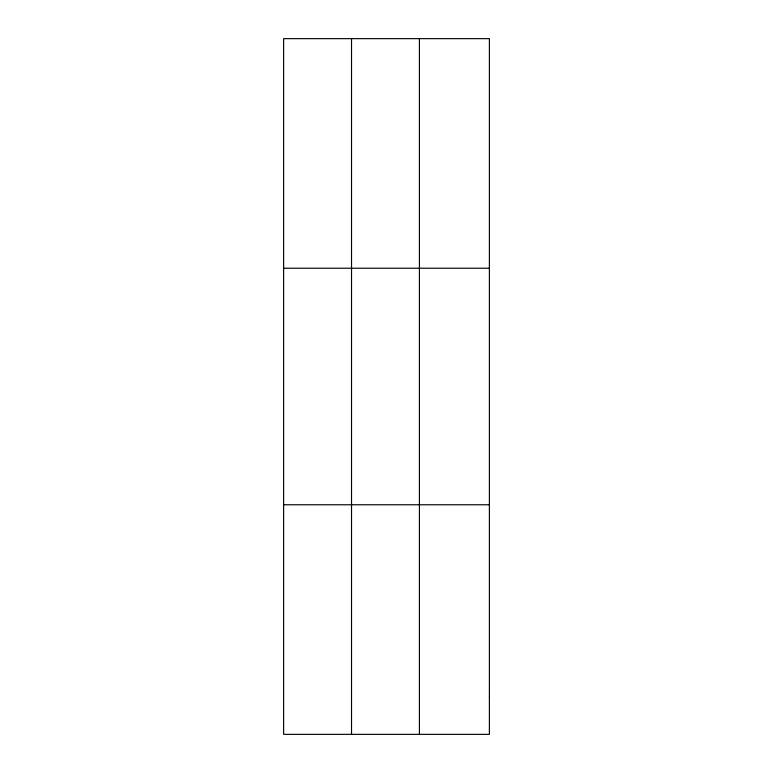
<?xml version="1.0" encoding="UTF-8"?>
<svg xmlns="http://www.w3.org/2000/svg" width="773" height="773" viewBox="0 0 773 773"><rect width="100%" height="100%" fill="white"/><g stroke="black" fill="none" stroke-linecap="round" stroke-linejoin="round"><path stroke-width="1.16" d="M351.522 734.35L351.522 38.65M419.42 734.35L419.42 38.65M283.623 268.231L489.377 268.231M283.623 504.769L489.377 504.769M489.377 696.087L489.377 734.35L283.623 734.35L283.623 38.65L489.377 38.65L489.377 696.087"/></g></svg>
